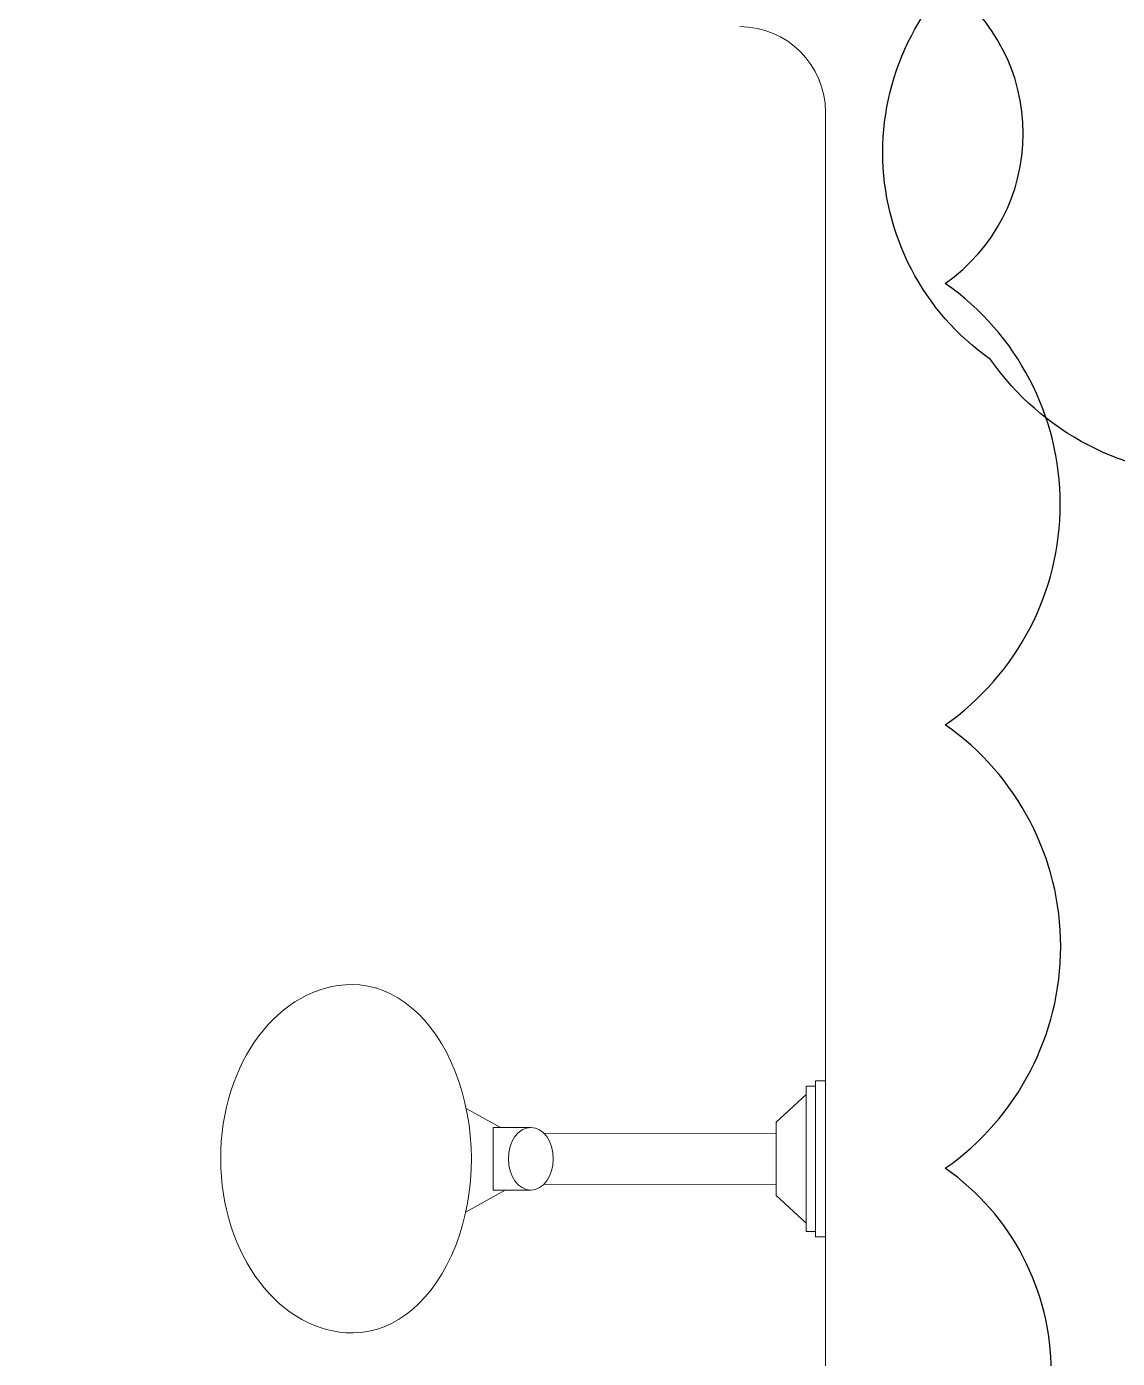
# Model space of a CAD drawing. Header units: metres. Extents: x -232 to 581, y 30 to 789.
# Drawn here: x 231.09 to 231.599, y 662.725 to 663.346 of the extents above; entities that cross this region are included whole.
import ezdxf

# ---------------------------------------------------------------- set-up
doc = ezdxf.new("R2010")
doc.units = ezdxf.units.M
doc.linetypes.add('CONTINU', pattern=[0])
doc.layers.add('A-WALL', color=250, linetype='Continuous', lineweight=20)
doc.layers.add('baños', color=140, linetype='Continuous', lineweight=0)
doc.styles.get("Standard").update_dxf_attribs({"font": 'arial.ttf'})

# ---------------------------------------------------------------- blocks, each defined once
blk = doc.blocks.new('21.11.2025 LN09 2DO NIVEL')
at = {"layer": 'A-WALL', "color": 18, "true_color": 0x000000}
blk.add_line((270.12851, 145.96145), (270.12851, 144.04145), dxfattribs=at)
blk.add_arc((270.08851, 145.96145), 0.04, 0, 90, dxfattribs=at)
at = {"layer": 'baños', "color": 18, "linetype": 'Continuous', "true_color": 0x000000, "flags": 8}
for tag, p in [('MODELNUMBER', (265.51387, 159.78254, 0)), ('TRADENAME', (265.51387, 159.7825, 0)), ('MATERIAL', (265.51387, 159.78242, 0)), ('PRODUCT', (265.51387, 159.78246, 0)), ('MODELNUMBER', (266.68861, 159.78254, 0)), ('TRADENAME', (266.68861, 159.7825, 0)), ('PRODUCT', (266.68861, 159.78246, 0)), ('MATERIAL', (266.68861, 159.78242, 0))]:
    blk.add_attdef(tag, p, '', height=0.0000254, rotation=180.00008, dxfattribs=at)
blk = doc.blocks.new('A$C013342c3')
at = {"layer": 'baños', "linetype": 'Continuous'}
for p, q in [((0.27751, 0.11518), (0.27312, 0.11518)), ((0.27312, 0.11518), (0.27312, 0.11123)), ((0.28214, 0.11763), (0.27751, 0.11763)), ((0.27751, 0.11763), (0.27751, 0.11518)), ((0.27751, 0.11518), (0.27751, 0.04733)), ((0.28214, 0.11632), (0.28214, 0.11763)), ((0.28214, 0.04619), (0.28214, 0.11632)), ((0.1327, 0.09586, -0.08868), (0.11453, 0.106, -0.13756)), ((0.27312, 0.11123), (0.25915, 0.09836, -1.07323)), ((0.27312, 0.05128), (0.27312, 0.11123)), ((0.14467, 0.09586, -0.0497), (0.12703, 0.09586, -0.0497)), ((0.12703, 0.09586, -0.0497), (0.12703, 0.06666, -0.0497)), ((0.25914, 0.09323, -0.01139), (0.15058, 0.09308, -0.05486)), ((0.25915, 0.09836, -1.07323), (0.25914, 0.09323, -0.01139)), ((0.25914, 0.09323, -0.01139), (0.25914, 0.06928, -0.01128)), ((0.25914, 0.06928, -0.01139), (0.15058, 0.06943, -0.05486)), ((0.25915, 0.06415, -1.07323), (0.25914, 0.06928, -0.01139)), ((0.13047, 0.06666, -0.08493), (0.11453, 0.05781, -0.13756)), ((0.12703, 0.06666, -0.0497), (0.14461, 0.06666, -0.0497)), ((0.27312, 0.05128), (0.25915, 0.06415, -1.07323)), ((0.27312, 0.04733), (0.27312, 0.05128)), ((0.27751, 0.04733), (0.27312, 0.04733)), ((0.27751, 0.04488), (0.27751, 0.04733)), ((0.28214, 0.04488), (0.27751, 0.04488)), ((0.28214, 0.04619), (0.28214, 0.04488))]:
    blk.add_line(p, q, dxfattribs=at)
for ratio, start_param, end_param in [(0.757088, 3.141593, 6.283185), (0.681889, 0, 3.141593)]:
    blk.add_ellipse((0.06152, 0.08124, -0.13756), major_axis=(-0.00023, -0.08125), ratio=ratio, start_param=start_param, end_param=end_param, dxfattribs=at)
blk.add_ellipse((0.14467, 0.08126, -0.0497), major_axis=(0, -0.0146), ratio=0.718224, dxfattribs=at)
blk = doc.blocks.new('20.03.2026 LN 09 SEGUNDO NIVEL ARQ')
at = {"layer": 'A-WALL', "color": 5}
blk.add_line((88.39593, -56.7386), (88.39593, -58.6586), dxfattribs=at)
blk.add_arc((88.35593, -56.7386), 0.04, 0, 90, dxfattribs=at)
at = {"layer": 'baños', "color": 5, "linetype": 'CONTINU', "xscale": -1, "rotation": 180}
blk.add_blockref('A$C013342c3', (88.11379, -57.14546), dxfattribs=at)
at = {"layer": 'baños', "color": 5, "linetype": 'Continuous', "flags": 8}
for tag, p in [('MODELNUMBER', (83.78129, -42.91752, 0)), ('TRADENAME', (83.78129, -42.91756, 0)), ('PRODUCT', (83.78129, -42.9176, 0)), ('MATERIAL', (83.78129, -42.91764, 0)), ('MODELNUMBER', (84.95603, -42.91752, 0)), ('TRADENAME', (84.95603, -42.91756, 0)), ('MATERIAL', (84.95603, -42.91764, 0)), ('PRODUCT', (84.95603, -42.9176, 0))]:
    blk.add_attdef(tag, p, '', height=0.0000254, rotation=180.00008, dxfattribs=at)
at = {"layer": 'baños', "color": 5, "linetype": 'Continuous'}
for tag, p, rotation in [('MODELNUMBER', (85.8912, -56.99337), 180.00008), ('TRADENAME', (85.89116, -56.99332), 180.00008), ('MATERIAL', (85.89139, -56.99324), 180.00008), ('PRODUCT', (85.89139, -56.99328), 180.00008), ('MODELNUMBER', (86.60077, -56.99337), 179.99992), ('TRADENAME', (86.60077, -56.99332), 179.99992), ('MATERIAL', (86.60077, -56.99324), 179.99992), ('PRODUCT', (86.60077, -56.99328), 179.99992)]:
    blk.add_attdef(tag, p, '', height=0.0000254, rotation=rotation, dxfattribs=at)

msp = doc.modelspace()

# ---------------------------------------------------------------- linework, layer by layer
at = {"color": 6}
for points in [[(231.74907, 663.19125, -0.520567), (231.53968, 663.19125, -0.520567), (231.53968, 663.38436, -0.520567), (231.53968, 663.61232, -0.520567), (231.62216, 663.75947, -0.520567)], [(231.51858, 662.02846, 0.520567), (231.51858, 662.2194, 0.520567), (231.51858, 662.37792, 0.520567), (231.51858, 662.62397, 0.520567), (231.51858, 662.81394, 0.520567), (231.51858, 663.02077, 0.520567), (231.51858, 663.2267, 0.520567), (231.51858, 663.36647, 0.520567), (231.36301, 663.44862, 0.520567), (231.19632, 663.44862, 0.520567), (231.04886, 663.44862, 0.520567), (230.8551, 663.44862, 0.520567), (230.70757, 663.44862, 0.520567), (230.54168, 663.44862, 0.520567), (230.34302, 663.44862, 0.520567), (230.15318, 663.44862, 0.520567), (229.99785, 663.44862, 0.520567), (229.84522, 663.44862, 0.520567), (229.63179, 663.44862, 0.520567)]]:
    msp.add_lwpolyline(points, format="xyb", dxfattribs=at)

# ---------------------------------------------------------------- block references
at = {"color": 1}
for name, p in [('20.03.2026 LN 09 SEGUNDO NIVEL ARQ', (143.06677, 720.04507)), ('21.11.2025 LN09 2DO NIVEL', (-38.66582, 517.34501))]:
    msp.add_blockref(name, p, dxfattribs=at)

doc.saveas('drawing.dxf')
